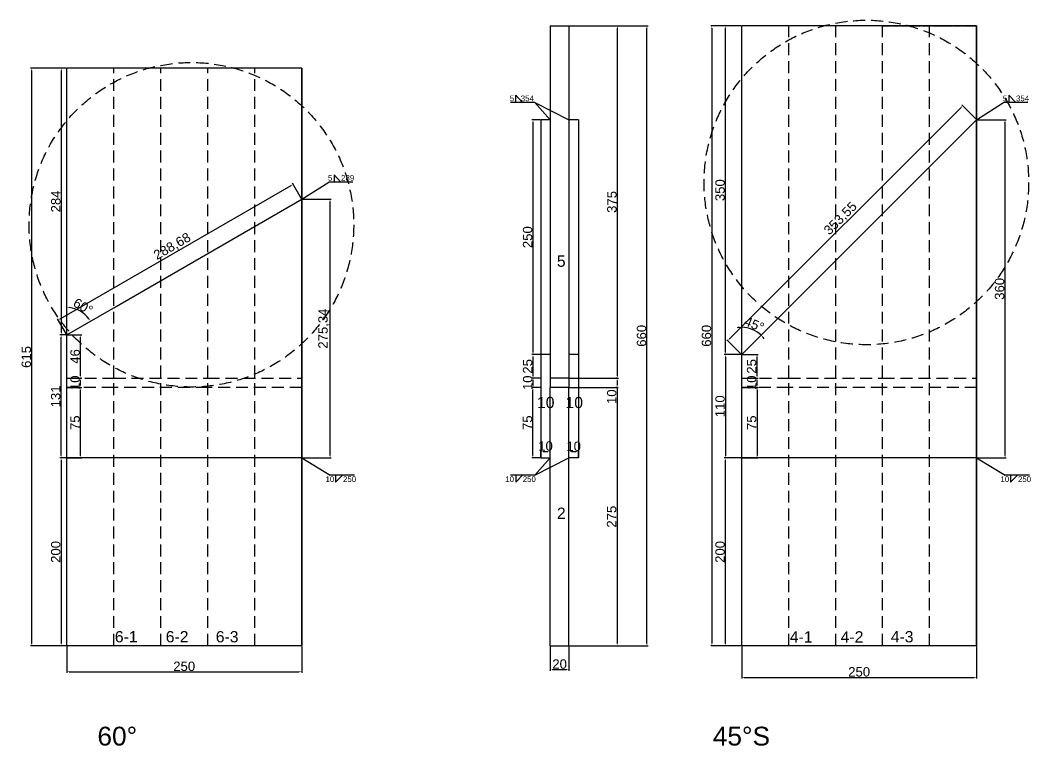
# Model space of a CAD drawing. Header units: millimetres. Extents: x 1455 to 24185, y -7041 to 4772.
# Drawn here: x 16965 to 18041, y 1771 to 2543 of the extents above; entities that cross this region are included whole.
import ezdxf

# ---------------------------------------------------------------- set-up
doc = ezdxf.new("R2010")
doc.units = ezdxf.units.MM
doc.linetypes.add('DASHED', pattern=[19.05, 12.7, -6.35])
doc.linetypes.add('JIS_09_08', pattern=[10.75, 8, -0.55, 0.55, -0.55, 0.55, -0.55])
for name, color, linetype in [('切平处', 3, 'DASHED'), ('尺寸标注', 6, 'Continuous'), ('标号', 4, 'Continuous')]:
    doc.layers.add(name, color=color, linetype=linetype)
doc.styles.get("Standard").update_dxf_attribs({"font": 'arial.ttf'})
doc.dimstyles.new('ISO-25-JHF', dxfattribs={"dimtxt": 10, "dimasz": 2.5, "dimexe": 1.25, "dimexo": 0.625, "dimtad": 1, "dimtxsty": 'Standard', "dimcen": 2.5, "dimadec": 0, "dimazin": 0, "dimtfac": 1, "dimtmove": 0, "dimatfit": 3, "dimfxl": 1, "dimarcsym": 0})

# ---------------------------------------------------------------- blocks, each defined once
blk = doc.blocks.new('*D1979')
at = {"layer": 'Defpoints', "color": 0, "transparency": 16777216}
for p in [(17014.8, 2463.1), (17114.8, 2265.7), (17033.5, 2230.2), (17014.8, 2207.9), (17014.8, 1848.1)]:
    blk.add_point(p, dxfattribs=at)
at = {"layer": '尺寸标注', "color": 0, "lineweight": -2, "transparency": 16777216}
blk.add_arc((17014.8, 2207.9), 29.1, 34.922, 85.078, dxfattribs=at)
at = {"layer": '尺寸标注', "color": 0, "transparency": 16777216}
for points in [[(17017.3, 2236.5), (17017.3, 2237.4), (17014.8, 2237)], [(17039, 2224.8), (17038.3, 2224.4), (17040, 2222.5)]]:
    blk.add_solid(points, dxfattribs=at)
at = {"layer": '尺寸标注', "color": 0, "transparency": 16777216, "insert": (17032.2, 2238.1), "char_height": 10, "attachment_point": 5, "rotation": 330}
blk.add_mtext('60°', dxfattribs=at)
blk = doc.blocks.new('*D1980')
at = {"layer": 'Defpoints', "color": 0, "transparency": 16777216}
for p in [(17014.8, 1876.9), (17264.8, 1876.9), (17264.8, 1849.3)]:
    blk.add_point(p, dxfattribs=at)
at = {"layer": '尺寸标注', "color": 0, "lineweight": -2, "transparency": 16777216}
for p, q in [((17014.8, 1876.3), (17014.8, 1848.1)), ((17264.8, 1876.3), (17264.8, 1848.1)), ((17017.3, 1849.3), (17262.3, 1849.3))]:
    blk.add_line(p, q, dxfattribs=at)
at = {"layer": '尺寸标注', "color": 0, "transparency": 16777216}
for points in [[(17017.3, 1849.8), (17017.3, 1848.9), (17014.8, 1849.3)], [(17262.3, 1849.8), (17262.3, 1848.9), (17264.8, 1849.3)]]:
    blk.add_solid(points, dxfattribs=at)
at = {"layer": '尺寸标注', "color": 0, "transparency": 16777216, "insert": (17139.8, 1855.1), "char_height": 10, "attachment_point": 5}
blk.add_mtext('250', dxfattribs=at)
blk = doc.blocks.new('*D2011')
at = {"layer": 'Defpoints', "color": 0, "transparency": 16777216}
for p in [(17264.8, 2352.3), (17295.1, 2352.3), (17264.8, 2076.9)]:
    blk.add_point(p, dxfattribs=at)
at = {"layer": '尺寸标注', "color": 0, "lineweight": -2, "transparency": 16777216}
for p, q in [((17265.4, 2352.3), (17296.3, 2352.3)), ((17295.1, 2079.4), (17295.1, 2349.8)), ((17265.4, 2076.9), (17296.3, 2076.9))]:
    blk.add_line(p, q, dxfattribs=at)
at = {"layer": '尺寸标注', "color": 0, "transparency": 16777216}
for points in [[(17294.6, 2349.8), (17295.5, 2349.8), (17295.1, 2352.3)], [(17294.6, 2079.4), (17295.5, 2079.4), (17295.1, 2076.9)]]:
    blk.add_solid(points, dxfattribs=at)
at = {"layer": '尺寸标注', "color": 0, "transparency": 16777216, "insert": (17288.4, 2214.6), "char_height": 10, "attachment_point": 5, "rotation": 90}
blk.add_mtext('275,34', dxfattribs=at)
blk = doc.blocks.new('*D2012')
at = {"layer": 'Defpoints', "color": 0, "transparency": 16777216}
for p in [(17014.8, 2151.9), (17029.4, 2151.9), (17014.8, 2076.9)]:
    blk.add_point(p, dxfattribs=at)
at = {"layer": '尺寸标注', "color": 0, "lineweight": -2, "transparency": 16777216}
for p, q in [((17015.4, 2151.9), (17030.7, 2151.9)), ((17029.4, 2079.4), (17029.4, 2149.4)), ((17015.4, 2076.9), (17030.7, 2076.9))]:
    blk.add_line(p, q, dxfattribs=at)
at = {"layer": '尺寸标注', "color": 0, "transparency": 16777216}
for points in [[(17029, 2149.4), (17029.8, 2149.4), (17029.4, 2151.9)], [(17029, 2079.4), (17029.8, 2079.4), (17029.4, 2076.9)]]:
    blk.add_solid(points, dxfattribs=at)
at = {"layer": '尺寸标注', "color": 0, "transparency": 16777216, "insert": (17023.7, 2114.4), "char_height": 10, "attachment_point": 5, "rotation": 90}
blk.add_mtext('75', dxfattribs=at)
blk = doc.blocks.new('*D2013')
at = {"layer": 'Defpoints', "color": 0, "transparency": 16777216}
for p in [(17014.8, 2161.9), (17029.4, 2161.9), (17014.8, 2151.9)]:
    blk.add_point(p, dxfattribs=at)
at = {"layer": '尺寸标注', "color": 0, "lineweight": -2, "transparency": 16777216}
for p, q in [((17015.4, 2161.9), (17030.7, 2161.9)), ((17015.4, 2151.9), (17030.7, 2151.9)), ((17029.4, 2154.4), (17029.4, 2159.4))]:
    blk.add_line(p, q, dxfattribs=at)
at = {"layer": '尺寸标注', "color": 0, "transparency": 16777216}
for points in [[(17029, 2159.4), (17029.8, 2159.4), (17029.4, 2161.9)], [(17029, 2154.4), (17029.8, 2154.4), (17029.4, 2151.9)]]:
    blk.add_solid(points, dxfattribs=at)
at = {"layer": '尺寸标注', "color": 0, "transparency": 16777216, "insert": (17023.7, 2156.9), "char_height": 10, "attachment_point": 5, "rotation": 90}
blk.add_mtext('10', dxfattribs=at)
blk = doc.blocks.new('*D1981')
at = {"layer": 'Defpoints', "color": 0, "transparency": 16777216}
for p in [(17014.8, 2207.9), (17029.4, 2207.9), (17014.8, 2161.9)]:
    blk.add_point(p, dxfattribs=at)
at = {"layer": '尺寸标注', "color": 0, "lineweight": -2, "transparency": 16777216}
for p, q in [((17015.4, 2207.9), (17030.7, 2207.9)), ((17029.4, 2164.4), (17029.4, 2205.4)), ((17015.4, 2161.9), (17030.7, 2161.9))]:
    blk.add_line(p, q, dxfattribs=at)
at = {"layer": '尺寸标注', "color": 0, "transparency": 16777216}
for points in [[(17029, 2205.4), (17029.8, 2205.4), (17029.4, 2207.9)], [(17029, 2164.4), (17029.8, 2164.4), (17029.4, 2161.9)]]:
    blk.add_solid(points, dxfattribs=at)
at = {"layer": '尺寸标注', "color": 0, "transparency": 16777216, "insert": (17023.7, 2184.9), "char_height": 10, "attachment_point": 5, "rotation": 90}
blk.add_mtext('46', dxfattribs=at)
blk = doc.blocks.new('*D1982')
at = {"layer": 'Defpoints', "color": 0, "transparency": 16777216}
for p in [(17008.8, 2207.9), (17014.8, 2207.9), (17014.8, 2076.9)]:
    blk.add_point(p, dxfattribs=at)
at = {"layer": '尺寸标注', "color": 0, "lineweight": -2, "transparency": 16777216}
for p, q in [((17014.2, 2207.9), (17007.5, 2207.9)), ((17008.8, 2079.4), (17008.8, 2205.4)), ((17014.2, 2076.9), (17007.5, 2076.9))]:
    blk.add_line(p, q, dxfattribs=at)
at = {"layer": '尺寸标注', "color": 0, "transparency": 16777216}
for points in [[(17008.4, 2205.4), (17009.2, 2205.4), (17008.8, 2207.9)], [(17008.4, 2079.4), (17009.2, 2079.4), (17008.8, 2076.9)]]:
    blk.add_solid(points, dxfattribs=at)
at = {"layer": '尺寸标注', "color": 0, "transparency": 16777216, "insert": (17003.1, 2142.4), "char_height": 10, "attachment_point": 5, "rotation": 90}
blk.add_mtext('131', dxfattribs=at)
blk = doc.blocks.new('*D1983')
at = {"layer": 'Defpoints', "color": 0, "transparency": 16777216}
for p in [(16977.6, 2491.9), (17014.8, 2491.9), (17014.8, 1876.9)]:
    blk.add_point(p, dxfattribs=at)
at = {"layer": '尺寸标注', "color": 0, "lineweight": -2, "transparency": 16777216}
for p, q in [((17014.2, 2491.9), (16976.3, 2491.9)), ((16977.6, 1879.4), (16977.6, 2489.4)), ((17014.2, 1876.9), (16976.3, 1876.9))]:
    blk.add_line(p, q, dxfattribs=at)
at = {"layer": '尺寸标注', "color": 0, "transparency": 16777216}
for points in [[(16977.1, 2489.4), (16978, 2489.4), (16977.6, 2491.9)], [(16977.1, 1879.4), (16978, 1879.4), (16977.6, 1876.9)]]:
    blk.add_solid(points, dxfattribs=at)
at = {"layer": '尺寸标注', "color": 0, "transparency": 16777216, "insert": (16971.8, 2184.4), "char_height": 10, "attachment_point": 5, "rotation": 90}
blk.add_mtext('615', dxfattribs=at)
blk = doc.blocks.new('*D2023')
at = {"layer": 'Defpoints', "color": 0, "transparency": 16777216}
for p in [(17255.6, 2368.2), (17264.8, 2352.3), (17014.8, 2207.9)]:
    blk.add_point(p, dxfattribs=at)
at = {"layer": '尺寸标注', "color": 0, "lineweight": -2, "transparency": 16777216}
for p, q in [((17007.8, 2225.1), (17253.5, 2366.9)), ((17264.5, 2352.8), (17255, 2369.2)), ((17014.5, 2208.5), (17005, 2224.9))]:
    blk.add_line(p, q, dxfattribs=at)
at = {"layer": '尺寸标注', "color": 0, "transparency": 16777216}
for points in [[(17253.3, 2367.3), (17253.7, 2366.5), (17255.6, 2368.2)], [(17007.6, 2225.4), (17008, 2224.7), (17005.6, 2223.8)]]:
    blk.add_solid(points, dxfattribs=at)
at = {"layer": '尺寸标注', "color": 0, "transparency": 16777216, "insert": (17127.3, 2301.7), "char_height": 10, "attachment_point": 5, "rotation": 30}
blk.add_mtext('288,68', dxfattribs=at)
blk = doc.blocks.new('*D1988')
at = {"layer": 'Defpoints', "color": 0, "transparency": 16777216}
for p in [(17014.8, 2491.9), (17008.9, 2207.9), (17014.8, 2207.9)]:
    blk.add_point(p, dxfattribs=at)
at = {"layer": '尺寸标注', "color": 0, "lineweight": -2, "transparency": 16777216}
for p, q in [((17014.2, 2491.9), (17007.7, 2491.9)), ((17008.9, 2489.4), (17008.9, 2210.4)), ((17014.2, 2207.9), (17007.7, 2207.9))]:
    blk.add_line(p, q, dxfattribs=at)
at = {"layer": '尺寸标注', "color": 0, "transparency": 16777216}
for points in [[(17008.5, 2489.4), (17009.4, 2489.4), (17008.9, 2491.9)], [(17008.5, 2210.4), (17009.4, 2210.4), (17008.9, 2207.9)]]:
    blk.add_solid(points, dxfattribs=at)
at = {"layer": '尺寸标注', "color": 0, "transparency": 16777216, "insert": (17003.2, 2349.9), "char_height": 10, "attachment_point": 5, "rotation": 90}
blk.add_mtext('284', dxfattribs=at)
blk = doc.blocks.new('*D2024')
at = {"layer": 'Defpoints', "color": 0, "transparency": 16777216}
for p in [(17014.8, 2076.9), (17008.8, 1876.9), (17014.8, 1876.9)]:
    blk.add_point(p, dxfattribs=at)
at = {"layer": '尺寸标注', "color": 0, "lineweight": -2, "transparency": 16777216}
for p, q in [((17014.2, 2076.9), (17007.5, 2076.9)), ((17008.8, 2074.4), (17008.8, 1879.4)), ((17014.2, 1876.9), (17007.5, 1876.9))]:
    blk.add_line(p, q, dxfattribs=at)
at = {"layer": '尺寸标注', "color": 0, "transparency": 16777216}
for points in [[(17008.4, 2074.4), (17009.2, 2074.4), (17008.8, 2076.9)], [(17008.4, 1879.4), (17009.2, 1879.4), (17008.8, 1876.9)]]:
    blk.add_solid(points, dxfattribs=at)
at = {"layer": '尺寸标注', "color": 0, "transparency": 16777216, "insert": (17003.1, 1976.9), "char_height": 10, "attachment_point": 5, "rotation": 90}
blk.add_mtext('200', dxfattribs=at)
blk = doc.blocks.new('*D2025')
at = {"layer": 'Defpoints', "color": 0, "transparency": 16777216}
for p in [(17529.3, 1876.9), (17549.3, 1876.9), (17549.3, 1851.7)]:
    blk.add_point(p, dxfattribs=at)
at = {"layer": '尺寸标注', "color": 0, "lineweight": -2, "transparency": 16777216}
for p, q in [((17529.3, 1876.3), (17529.3, 1850.5)), ((17549.3, 1876.3), (17549.3, 1850.5)), ((17531.8, 1851.7), (17546.8, 1851.7))]:
    blk.add_line(p, q, dxfattribs=at)
at = {"layer": '尺寸标注', "color": 0, "transparency": 16777216}
for points in [[(17531.8, 1852.2), (17531.8, 1851.3), (17529.3, 1851.7)], [(17546.8, 1852.2), (17546.8, 1851.3), (17549.3, 1851.7)]]:
    blk.add_solid(points, dxfattribs=at)
at = {"layer": '尺寸标注', "color": 0, "transparency": 16777216, "insert": (17539.3, 1857.5), "char_height": 10, "attachment_point": 5}
blk.add_mtext('20', dxfattribs=at)
blk = doc.blocks.new('*D2026')
at = {"layer": 'Defpoints', "color": 0, "transparency": 16777216}
for p in [(17519.3, 2076.9), (17529.3, 2083.8), (17529.3, 2076.9)]:
    blk.add_point(p, dxfattribs=at)
at = {"layer": '尺寸标注', "color": 0, "lineweight": -2, "transparency": 16777216}
for p, q in [((17519.3, 2077.6), (17519.3, 2085.1)), ((17521.8, 2083.8), (17526.8, 2083.8)), ((17529.3, 2077.6), (17529.3, 2085.1))]:
    blk.add_line(p, q, dxfattribs=at)
at = {"layer": '尺寸标注', "color": 0, "transparency": 16777216}
for points in [[(17521.8, 2084.2), (17521.8, 2083.4), (17519.3, 2083.8)], [(17526.8, 2084.2), (17526.8, 2083.4), (17529.3, 2083.8)]]:
    blk.add_solid(points, dxfattribs=at)
at = {"layer": '尺寸标注', "color": 0, "transparency": 16777216, "insert": (17524.3, 2089.6), "char_height": 10, "attachment_point": 5}
blk.add_mtext('10', dxfattribs=at)
blk = doc.blocks.new('*D2027')
at = {"layer": 'Defpoints', "color": 0, "transparency": 16777216}
for p in [(17549.3, 2076.9), (17559.3, 2083.6), (17559.3, 2076.9)]:
    blk.add_point(p, dxfattribs=at)
at = {"layer": '尺寸标注', "color": 0, "lineweight": -2, "transparency": 16777216}
for p, q in [((17549.3, 2077.6), (17549.3, 2084.9)), ((17551.8, 2083.6), (17556.8, 2083.6)), ((17559.3, 2077.6), (17559.3, 2084.9))]:
    blk.add_line(p, q, dxfattribs=at)
at = {"layer": '尺寸标注', "color": 0, "transparency": 16777216}
for points in [[(17551.8, 2084), (17551.8, 2083.2), (17549.3, 2083.6)], [(17556.8, 2084), (17556.8, 2083.2), (17559.3, 2083.6)]]:
    blk.add_solid(points, dxfattribs=at)
at = {"layer": '尺寸标注', "color": 0, "transparency": 16777216, "insert": (17554.3, 2089.3), "char_height": 10, "attachment_point": 5}
blk.add_mtext('10', dxfattribs=at)
blk = doc.blocks.new('*D1989')
at = {"layer": 'Defpoints', "color": 0, "transparency": 16777216}
for p in [(17549.3, 2536.9), (17549.3, 2161.9), (17600.7, 2161.9)]:
    blk.add_point(p, dxfattribs=at)
at = {"layer": '尺寸标注', "color": 0, "lineweight": -2, "transparency": 16777216}
for p, q in [((17549.9, 2536.9), (17602, 2536.9)), ((17600.7, 2534.4), (17600.7, 2164.4)), ((17549.9, 2161.9), (17602, 2161.9))]:
    blk.add_line(p, q, dxfattribs=at)
at = {"layer": '尺寸标注', "color": 0, "transparency": 16777216}
for points in [[(17600.3, 2534.4), (17601.1, 2534.4), (17600.7, 2536.9)], [(17600.3, 2164.4), (17601.1, 2164.4), (17600.7, 2161.9)]]:
    blk.add_solid(points, dxfattribs=at)
at = {"layer": '尺寸标注', "color": 0, "transparency": 16777216, "insert": (17595, 2349.4), "char_height": 10, "attachment_point": 5, "rotation": 90}
blk.add_mtext('375', dxfattribs=at)
blk = doc.blocks.new('*D1990')
at = {"layer": 'Defpoints', "color": 0, "transparency": 16777216}
for p in [(17600.7, 2161.9), (17600.5, 2151.9), (17600.7, 2151.9)]:
    blk.add_point(p, dxfattribs=at)
at = {"layer": '尺寸标注', "color": 0, "lineweight": -2, "transparency": 16777216}
for p, q in [((17600.1, 2161.9), (17599.3, 2161.9)), ((17600.1, 2151.9), (17599.3, 2151.9)), ((17600.5, 2159.4), (17600.5, 2154.4)), ((17600.5, 2151.9), (17600.5, 2134.8))]:
    blk.add_line(p, q, dxfattribs=at)
at = {"layer": '尺寸标注', "color": 0, "transparency": 16777216}
for points in [[(17600.1, 2159.4), (17600.9, 2159.4), (17600.5, 2161.9)], [(17600.1, 2154.4), (17600.9, 2154.4), (17600.5, 2151.9)]]:
    blk.add_solid(points, dxfattribs=at)
at = {"layer": '尺寸标注', "color": 0, "transparency": 16777216, "insert": (17594.8, 2142.1), "char_height": 10, "attachment_point": 5, "rotation": 90}
blk.add_mtext('10', dxfattribs=at)
blk = doc.blocks.new('*D2028')
at = {"layer": 'Defpoints', "color": 0, "transparency": 16777216}
for p in [(17549.3, 2536.9), (17632.2, 2536.9), (17549.3, 1876.9)]:
    blk.add_point(p, dxfattribs=at)
at = {"layer": '尺寸标注', "color": 0, "lineweight": -2, "transparency": 16777216}
for p, q in [((17549.9, 2536.9), (17633.5, 2536.9)), ((17632.2, 1879.4), (17632.2, 2534.4)), ((17549.9, 1876.9), (17633.5, 1876.9))]:
    blk.add_line(p, q, dxfattribs=at)
at = {"layer": '尺寸标注', "color": 0, "transparency": 16777216}
for points in [[(17631.8, 2534.4), (17632.7, 2534.4), (17632.2, 2536.9)], [(17631.8, 1879.4), (17632.7, 1879.4), (17632.2, 1876.9)]]:
    blk.add_solid(points, dxfattribs=at)
at = {"layer": '尺寸标注', "color": 0, "transparency": 16777216, "insert": (17626.5, 2206.9), "char_height": 10, "attachment_point": 5, "rotation": 90}
blk.add_mtext('660', dxfattribs=at)
blk = doc.blocks.new('*D2029')
at = {"layer": 'Defpoints', "color": 0, "transparency": 16777216}
for p in [(17549.3, 2151.9), (17549.3, 1876.9), (17600.5, 1876.9)]:
    blk.add_point(p, dxfattribs=at)
at = {"layer": '尺寸标注', "color": 0, "lineweight": -2, "transparency": 16777216}
for p, q in [((17549.9, 2151.9), (17601.7, 2151.9)), ((17600.5, 2149.4), (17600.5, 1879.4)), ((17549.9, 1876.9), (17601.7, 1876.9))]:
    blk.add_line(p, q, dxfattribs=at)
at = {"layer": '尺寸标注', "color": 0, "transparency": 16777216}
for points in [[(17600.1, 2149.4), (17600.9, 2149.4), (17600.5, 2151.9)], [(17600.1, 1879.4), (17600.9, 1879.4), (17600.5, 1876.9)]]:
    blk.add_solid(points, dxfattribs=at)
at = {"layer": '尺寸标注', "color": 0, "transparency": 16777216, "insert": (17594.7, 2014.4), "char_height": 10, "attachment_point": 5, "rotation": 90}
blk.add_mtext('275', dxfattribs=at)
blk = doc.blocks.new('*D2030')
at = {"layer": 'Defpoints', "color": 0, "transparency": 16777216}
for p in [(17510.9, 2151.9), (17519.3, 2151.9), (17519.3, 2076.9)]:
    blk.add_point(p, dxfattribs=at)
at = {"layer": '尺寸标注', "color": 0, "lineweight": -2, "transparency": 16777216}
for p, q in [((17518.6, 2151.9), (17509.7, 2151.9)), ((17510.9, 2079.4), (17510.9, 2149.4)), ((17518.6, 2076.9), (17509.7, 2076.9))]:
    blk.add_line(p, q, dxfattribs=at)
at = {"layer": '尺寸标注', "color": 0, "transparency": 16777216}
for points in [[(17510.5, 2149.4), (17511.3, 2149.4), (17510.9, 2151.9)], [(17510.5, 2079.4), (17511.3, 2079.4), (17510.9, 2076.9)]]:
    blk.add_solid(points, dxfattribs=at)
at = {"layer": '尺寸标注', "color": 0, "transparency": 16777216, "insert": (17505.2, 2114.4), "char_height": 10, "attachment_point": 5, "rotation": 90}
blk.add_mtext('75', dxfattribs=at)
blk = doc.blocks.new('*D2031')
at = {"layer": 'Defpoints', "color": 0, "transparency": 16777216}
for p in [(17511, 2186.9), (17519.3, 2186.9), (17519.3, 2161.9)]:
    blk.add_point(p, dxfattribs=at)
at = {"layer": '尺寸标注', "color": 0, "lineweight": -2, "transparency": 16777216}
for p, q in [((17518.6, 2186.9), (17509.7, 2186.9)), ((17511, 2164.4), (17511, 2184.4)), ((17518.6, 2161.9), (17509.7, 2161.9))]:
    blk.add_line(p, q, dxfattribs=at)
at = {"layer": '尺寸标注', "color": 0, "transparency": 16777216}
for points in [[(17510.6, 2184.4), (17511.4, 2184.4), (17511, 2186.9)], [(17510.6, 2164.4), (17511.4, 2164.4), (17511, 2161.9)]]:
    blk.add_solid(points, dxfattribs=at)
at = {"layer": '尺寸标注', "color": 0, "transparency": 16777216, "insert": (17505.3, 2174.4), "char_height": 10, "attachment_point": 5, "rotation": 90}
blk.add_mtext('25', dxfattribs=at)
blk = doc.blocks.new('*D1991')
at = {"layer": 'Defpoints', "color": 0, "transparency": 16777216}
for p in [(17511.1, 2161.9), (17519.3, 2161.9), (17519.3, 2151.9)]:
    blk.add_point(p, dxfattribs=at)
at = {"layer": '尺寸标注', "color": 0, "lineweight": -2, "transparency": 16777216}
for p, q in [((17518.6, 2161.9), (17509.9, 2161.9)), ((17518.6, 2151.9), (17509.9, 2151.9)), ((17511.1, 2154.4), (17511.1, 2159.4))]:
    blk.add_line(p, q, dxfattribs=at)
at = {"layer": '尺寸标注', "color": 0, "transparency": 16777216}
for points in [[(17510.7, 2159.4), (17511.6, 2159.4), (17511.1, 2161.9)], [(17510.7, 2154.4), (17511.6, 2154.4), (17511.1, 2151.9)]]:
    blk.add_solid(points, dxfattribs=at)
at = {"layer": '尺寸标注', "color": 0, "transparency": 16777216, "insert": (17505.4, 2156.9), "char_height": 10, "attachment_point": 5, "rotation": 90}
blk.add_mtext('10', dxfattribs=at)
blk = doc.blocks.new('*D1992')
at = {"layer": 'Defpoints', "color": 0, "transparency": 16777216}
for p in [(17733.1, 2486.9), (17833.1, 2286.9), (17747.7, 2212.1), (17733.1, 2186.9), (17733.1, 1826.9)]:
    blk.add_point(p, dxfattribs=at)
at = {"layer": '尺寸标注', "color": 0, "lineweight": -2, "transparency": 16777216}
for start, end in [(94.922, 99.8439), (45, 90), (35.1561, 40.078)]:
    blk.add_arc((17733.1, 2186.9), 29.1, start, end, dxfattribs=at)
at = {"layer": '尺寸标注', "color": 0, "transparency": 16777216}
for points in [[(17730.6, 2216.4), (17730.6, 2215.5), (17733.1, 2216)], [(17755.1, 2205.4), (17755.7, 2206), (17753.7, 2207.5)]]:
    blk.add_solid(points, dxfattribs=at)
at = {"layer": '尺寸标注', "color": 0, "transparency": 16777216, "insert": (17746.4, 2219.1), "char_height": 10, "attachment_point": 5, "rotation": 337.5}
blk.add_mtext('45°', dxfattribs=at)
blk = doc.blocks.new('*D1993')
at = {"layer": 'Defpoints', "color": 0, "transparency": 16777216}
for p in [(17733.1, 1876.9), (17983.1, 1876.9), (17983.1, 1843.4)]:
    blk.add_point(p, dxfattribs=at)
at = {"layer": '尺寸标注', "color": 0, "lineweight": -2, "transparency": 16777216}
for p, q in [((17733.1, 1876.3), (17733.1, 1842.2)), ((17983.1, 1876.3), (17983.1, 1842.2)), ((17735.6, 1843.4), (17980.6, 1843.4))]:
    blk.add_line(p, q, dxfattribs=at)
at = {"layer": '尺寸标注', "color": 0, "transparency": 16777216}
for points in [[(17735.6, 1843.9), (17735.6, 1843), (17733.1, 1843.4)], [(17980.6, 1843.9), (17980.6, 1843), (17983.1, 1843.4)]]:
    blk.add_solid(points, dxfattribs=at)
at = {"layer": '尺寸标注', "color": 0, "transparency": 16777216, "insert": (17858.1, 1849.2), "char_height": 10, "attachment_point": 5}
blk.add_mtext('250', dxfattribs=at)
blk = doc.blocks.new('*D2032')
at = {"layer": 'Defpoints', "color": 0, "transparency": 16777216}
for p in [(17733.1, 2536.9), (17701.3, 1876.9), (17733.1, 1876.9)]:
    blk.add_point(p, dxfattribs=at)
at = {"layer": '尺寸标注', "color": 0, "lineweight": -2, "transparency": 16777216}
for p, q in [((17732.5, 2536.9), (17700.1, 2536.9)), ((17701.3, 2534.4), (17701.3, 1879.4)), ((17732.5, 1876.9), (17700.1, 1876.9))]:
    blk.add_line(p, q, dxfattribs=at)
at = {"layer": '尺寸标注', "color": 0, "transparency": 16777216}
for points in [[(17700.9, 2534.4), (17701.7, 2534.4), (17701.3, 2536.9)], [(17700.9, 1879.4), (17701.7, 1879.4), (17701.3, 1876.9)]]:
    blk.add_solid(points, dxfattribs=at)
at = {"layer": '尺寸标注', "color": 0, "transparency": 16777216, "insert": (17695.6, 2206.9), "char_height": 10, "attachment_point": 5, "rotation": 90}
blk.add_mtext('660', dxfattribs=at)
blk = doc.blocks.new('*D2033')
at = {"layer": 'Defpoints', "color": 0, "transparency": 16777216}
for p in [(17983.1, 2436.9), (18013.4, 2436.9), (17983.1, 2076.9)]:
    blk.add_point(p, dxfattribs=at)
at = {"layer": '尺寸标注', "color": 0, "lineweight": -2, "transparency": 16777216}
for p, q in [((17983.7, 2436.9), (18014.6, 2436.9)), ((18013.4, 2079.4), (18013.4, 2434.4)), ((17983.7, 2076.9), (18014.6, 2076.9))]:
    blk.add_line(p, q, dxfattribs=at)
at = {"layer": '尺寸标注', "color": 0, "transparency": 16777216}
for points in [[(18012.9, 2434.4), (18013.8, 2434.4), (18013.4, 2436.9)], [(18012.9, 2079.4), (18013.8, 2079.4), (18013.4, 2076.9)]]:
    blk.add_solid(points, dxfattribs=at)
at = {"layer": '尺寸标注', "color": 0, "transparency": 16777216, "insert": (18007.6, 2256.9), "char_height": 10, "attachment_point": 5, "rotation": 90}
blk.add_mtext('360', dxfattribs=at)
blk = doc.blocks.new('*D2034')
at = {"layer": 'Defpoints', "color": 0, "transparency": 16777216}
for p in [(17733.1, 2186.9), (17715.8, 2076.9), (17733.1, 2076.9)]:
    blk.add_point(p, dxfattribs=at)
at = {"layer": '尺寸标注', "color": 0, "lineweight": -2, "transparency": 16777216}
for p, q in [((17732.5, 2186.9), (17714.6, 2186.9)), ((17715.8, 2184.4), (17715.8, 2079.4)), ((17732.5, 2076.9), (17714.6, 2076.9))]:
    blk.add_line(p, q, dxfattribs=at)
at = {"layer": '尺寸标注', "color": 0, "transparency": 16777216}
for points in [[(17715.4, 2184.4), (17716.3, 2184.4), (17715.8, 2186.9)], [(17715.4, 2079.4), (17716.3, 2079.4), (17715.8, 2076.9)]]:
    blk.add_solid(points, dxfattribs=at)
at = {"layer": '尺寸标注', "color": 0, "transparency": 16777216, "insert": (17710.1, 2131.9), "char_height": 10, "attachment_point": 5, "rotation": 90}
blk.add_mtext('110', dxfattribs=at)
blk = doc.blocks.new('*D2035')
at = {"layer": 'Defpoints', "color": 0, "transparency": 16777216}
for p in [(17733.1, 2151.9), (17733.1, 2076.9), (17749.4, 2076.9)]:
    blk.add_point(p, dxfattribs=at)
at = {"layer": '尺寸标注', "color": 0, "lineweight": -2, "transparency": 16777216}
for p, q in [((17733.7, 2151.9), (17750.7, 2151.9)), ((17749.4, 2149.4), (17749.4, 2079.4)), ((17733.7, 2076.9), (17750.7, 2076.9))]:
    blk.add_line(p, q, dxfattribs=at)
at = {"layer": '尺寸标注', "color": 0, "transparency": 16777216}
for points in [[(17749, 2149.4), (17749.9, 2149.4), (17749.4, 2151.9)], [(17749, 2079.4), (17749.9, 2079.4), (17749.4, 2076.9)]]:
    blk.add_solid(points, dxfattribs=at)
at = {"layer": '尺寸标注', "color": 0, "transparency": 16777216, "insert": (17743.7, 2114.4), "char_height": 10, "attachment_point": 5, "rotation": 90}
blk.add_mtext('75', dxfattribs=at)
blk = doc.blocks.new('*D2036')
at = {"layer": 'Defpoints', "color": 0, "transparency": 16777216}
for p in [(17733.1, 2161.9), (17749.4, 2161.9), (17733.1, 2151.9)]:
    blk.add_point(p, dxfattribs=at)
at = {"layer": '尺寸标注', "color": 0, "lineweight": -2, "transparency": 16777216}
for p, q in [((17733.7, 2161.9), (17750.7, 2161.9)), ((17733.7, 2151.9), (17750.7, 2151.9)), ((17749.4, 2154.4), (17749.4, 2159.4))]:
    blk.add_line(p, q, dxfattribs=at)
at = {"layer": '尺寸标注', "color": 0, "transparency": 16777216}
for points in [[(17749, 2159.4), (17749.9, 2159.4), (17749.4, 2161.9)], [(17749, 2154.4), (17749.9, 2154.4), (17749.4, 2151.9)]]:
    blk.add_solid(points, dxfattribs=at)
at = {"layer": '尺寸标注', "color": 0, "transparency": 16777216, "insert": (17743.7, 2156.9), "char_height": 10, "attachment_point": 5, "rotation": 90}
blk.add_mtext('10', dxfattribs=at)
blk = doc.blocks.new('*D1994')
at = {"layer": 'Defpoints', "color": 0, "transparency": 16777216}
for p in [(17733.1, 2186.9), (17749.4, 2186.9), (17733.1, 2161.9)]:
    blk.add_point(p, dxfattribs=at)
at = {"layer": '尺寸标注', "color": 0, "lineweight": -2, "transparency": 16777216}
for p, q in [((17733.7, 2186.9), (17750.7, 2186.9)), ((17749.4, 2164.4), (17749.4, 2184.4)), ((17733.7, 2161.9), (17750.7, 2161.9))]:
    blk.add_line(p, q, dxfattribs=at)
at = {"layer": '尺寸标注', "color": 0, "transparency": 16777216}
for points in [[(17749, 2184.4), (17749.9, 2184.4), (17749.4, 2186.9)], [(17749, 2164.4), (17749.9, 2164.4), (17749.4, 2161.9)]]:
    blk.add_solid(points, dxfattribs=at)
at = {"layer": '尺寸标注', "color": 0, "transparency": 16777216, "insert": (17743.7, 2174.4), "char_height": 10, "attachment_point": 5, "rotation": 90}
blk.add_mtext('25', dxfattribs=at)
blk = doc.blocks.new('*D2037')
at = {"layer": 'Defpoints', "color": 0, "transparency": 16777216}
for p in [(17715.8, 2076.9), (17733.1, 2076.9), (17733.1, 1876.9)]:
    blk.add_point(p, dxfattribs=at)
at = {"layer": '尺寸标注', "color": 0, "lineweight": -2, "transparency": 16777216}
for p, q in [((17732.5, 2076.9), (17714.6, 2076.9)), ((17715.8, 1879.4), (17715.8, 2074.4)), ((17732.5, 1876.9), (17714.6, 1876.9))]:
    blk.add_line(p, q, dxfattribs=at)
at = {"layer": '尺寸标注', "color": 0, "transparency": 16777216}
for points in [[(17715.4, 2074.4), (17716.3, 2074.4), (17715.8, 2076.9)], [(17715.4, 1879.4), (17716.3, 1879.4), (17715.8, 1876.9)]]:
    blk.add_solid(points, dxfattribs=at)
at = {"layer": '尺寸标注', "color": 0, "transparency": 16777216, "insert": (17710.1, 1976.9), "char_height": 10, "attachment_point": 5, "rotation": 90}
blk.add_mtext('200', dxfattribs=at)
blk = doc.blocks.new('*D1995')
at = {"layer": 'Defpoints', "color": 0, "transparency": 16777216}
for p in [(17715.8, 2536.9), (17733.1, 2536.9), (17733.1, 2186.9)]:
    blk.add_point(p, dxfattribs=at)
at = {"layer": '尺寸标注', "color": 0, "lineweight": -2, "transparency": 16777216}
for p, q in [((17732.5, 2536.9), (17714.6, 2536.9)), ((17715.8, 2189.4), (17715.8, 2534.4)), ((17732.5, 2186.9), (17714.6, 2186.9))]:
    blk.add_line(p, q, dxfattribs=at)
at = {"layer": '尺寸标注', "color": 0, "transparency": 16777216}
for points in [[(17715.4, 2534.4), (17716.3, 2534.4), (17715.8, 2536.9)], [(17715.4, 2189.4), (17716.3, 2189.4), (17715.8, 2186.9)]]:
    blk.add_solid(points, dxfattribs=at)
at = {"layer": '尺寸标注', "color": 0, "transparency": 16777216, "insert": (17710.1, 2361.9), "char_height": 10, "attachment_point": 5, "rotation": 90}
blk.add_mtext('350', dxfattribs=at)
blk = doc.blocks.new('*D2038')
at = {"layer": 'Defpoints', "color": 0, "transparency": 16777216}
for p in [(17968.2, 2451.8), (17983.1, 2436.9), (17733.1, 2186.9)]:
    blk.add_point(p, dxfattribs=at)
at = {"layer": '尺寸标注', "color": 0, "lineweight": -2, "transparency": 16777216}
for p, q in [((17982.7, 2437.4), (17967.4, 2452.7)), ((17720, 2203.6), (17966.5, 2450)), ((17732.7, 2187.4), (17717.4, 2202.7))]:
    blk.add_line(p, q, dxfattribs=at)
at = {"layer": '尺寸标注', "color": 0, "transparency": 16777216}
for points in [[(17966.2, 2450.3), (17966.8, 2449.7), (17968.2, 2451.8)], [(17719.7, 2203.9), (17720.3, 2203.3), (17718.2, 2201.8)]]:
    blk.add_solid(points, dxfattribs=at)
at = {"layer": '尺寸标注', "color": 0, "transparency": 16777216, "insert": (17838.6, 2331.5), "char_height": 10, "attachment_point": 5, "rotation": 45}
blk.add_mtext('353,55', dxfattribs=at)
blk = doc.blocks.new('*D2039')
at = {"layer": 'Defpoints', "color": 0, "transparency": 16777216}
for p in [(17511, 2436.9), (17519.3, 2436.9), (17519.3, 2186.9)]:
    blk.add_point(p, dxfattribs=at)
at = {"layer": '尺寸标注', "color": 0, "lineweight": -2, "transparency": 16777216}
for p, q in [((17518.6, 2436.9), (17509.7, 2436.9)), ((17511, 2189.4), (17511, 2434.4)), ((17518.6, 2186.9), (17509.7, 2186.9))]:
    blk.add_line(p, q, dxfattribs=at)
at = {"layer": '尺寸标注', "color": 0, "transparency": 16777216}
for points in [[(17510.6, 2434.4), (17511.4, 2434.4), (17511, 2436.9)], [(17510.6, 2189.4), (17511.4, 2189.4), (17511, 2186.9)]]:
    blk.add_solid(points, dxfattribs=at)
at = {"layer": '尺寸标注', "color": 0, "transparency": 16777216, "insert": (17505.3, 2311.9), "char_height": 10, "attachment_point": 5, "rotation": 90}
blk.add_mtext('250', dxfattribs=at)

msp = doc.modelspace()

# ---------------------------------------------------------------- linework, layer by layer
for p, q in [((17529.253, 2536.937), (17549.253, 2536.937)), ((17529.253, 2536.937), (17529.253, 2161.937)), ((17549.253, 2536.937), (17549.253, 2161.937)), ((17733.111, 1876.937), (17733.111, 2536.937)), ((17983.111, 2536.937), (17733.111, 2536.937)), ((17983.111, 2536.937), (17983.111, 1876.937)), ((17983.111, 1876.937), (17983.111, 2536.937)), ((17014.819, 1876.937), (17014.819, 2491.937)), ((17264.819, 2491.937), (17014.819, 2491.937)), ((17264.819, 2491.937), (17264.819, 1876.937)), ((17264.819, 1876.937), (17264.819, 2491.937)), ((17519.253, 2436.937), (17519.253, 2076.937)), ((17529.253, 2436.937), (17519.253, 2436.937)), ((17559.253, 2436.937), (17549.253, 2436.937)), ((17559.253, 2436.937), (17559.253, 2076.937)), ((17733.111, 2186.937), (17983.111, 2436.937)), ((17164.819, 2294.54), (17264.819, 2352.275)), ((17064.819, 2236.805), (17164.819, 2294.54)), ((17014.819, 2207.937), (17064.819, 2236.805)), ((17529.253, 2186.937), (17519.253, 2186.937)), ((17559.253, 2186.937), (17549.253, 2186.937)), ((17549.253, 2161.937), (17529.253, 2161.937)), ((17529.253, 2161.937), (17529.253, 2151.937)), ((17549.253, 2161.937), (17549.253, 2151.937)), ((17549.253, 2151.937), (17529.253, 2151.937)), ((17529.253, 1876.937), (17529.253, 2151.937)), ((17549.253, 1876.937), (17549.253, 2151.937)), ((17064.819, 2076.937), (17014.819, 2076.937)), ((17164.819, 2076.937), (17064.819, 2076.937)), ((17264.819, 2076.937), (17164.819, 2076.937)), ((17519.253, 2076.937), (17529.253, 2076.937)), ((17559.253, 2076.937), (17549.253, 2076.937)), ((17783.111, 2076.937), (17733.111, 2076.937)), ((17883.111, 2076.937), (17783.111, 2076.937)), ((17983.111, 2076.937), (17883.111, 2076.937)), ((17064.819, 1876.937), (17014.819, 1876.937)), ((17164.819, 1876.937), (17064.819, 1876.937)), ((17264.819, 1876.937), (17164.819, 1876.937)), ((17529.253, 1876.937), (17549.253, 1876.937)), ((17783.111, 1876.937), (17733.111, 1876.937)), ((17883.111, 1876.937), (17783.111, 1876.937)), ((17983.111, 1876.937), (17883.111, 1876.937))]:
    msp.add_line(p, q)
at = {"linetype": 'DASHED'}
for p, q in [((17783.111, 1876.937), (17783.111, 2536.937)), ((17833.111, 1876.937), (17833.111, 2536.937)), ((17883.111, 1876.937), (17883.111, 2536.937)), ((17933.111, 1876.937), (17933.111, 2536.937)), ((17064.819, 1876.937), (17064.819, 2491.937)), ((17114.819, 1876.937), (17114.819, 2491.937)), ((17164.819, 1876.937), (17164.819, 2491.937)), ((17214.819, 1876.937), (17214.819, 2491.937)), ((17014.819, 2161.937), (17064.819, 2161.937)), ((17064.819, 2161.937), (17164.819, 2161.937)), ((17164.819, 2161.937), (17264.819, 2161.937)), ((17733.111, 2161.937), (17783.111, 2161.937)), ((17783.111, 2161.937), (17883.111, 2161.937)), ((17883.111, 2161.937), (17983.111, 2161.937)), ((17064.819, 2151.937), (17014.819, 2151.937)), ((17164.819, 2151.937), (17064.819, 2151.937)), ((17264.819, 2151.937), (17164.819, 2151.937)), ((17783.111, 2151.937), (17733.111, 2151.937)), ((17883.111, 2151.937), (17783.111, 2151.937)), ((17983.111, 2151.937), (17883.111, 2151.937))]:
    msp.add_line(p, q, dxfattribs=at)
at = {"linetype": 'JIS_09_08'}
msp.add_line((17883.111, 2536.937), (17983.111, 2536.937), dxfattribs=at)
at = {"layer": '切平处'}
for centre in [(17865.756, 2370.099), (17147.464, 2325.099)]:
    msp.add_circle(centre, 172.72, dxfattribs=at)
at = {"layer": '尺寸标注'}
for p, q in [((17492.748, 2455.127), (17492.748, 2462.891)), ((17492.748, 2462.891), (17499.98, 2455.127)), ((18017.518, 2462.891), (18024.75, 2455.127)), ((18017.518, 2462.891), (18017.518, 2455.127)), ((17512.861, 2455.127), (17487.098, 2455.127)), ((17529.253, 2436.937), (17512.861, 2455.127)), ((17512.861, 2455.127), (17549.253, 2436.937)), ((17983.111, 2436.937), (18011.869, 2455.127)), ((18037.632, 2455.127), (18011.869, 2455.127)), ((17299.226, 2378.229), (17306.458, 2370.464)), ((17299.226, 2378.229), (17299.226, 2370.464)), ((17264.819, 2352.275), (17293.576, 2370.464)), ((17319.339, 2370.464), (17293.576, 2370.464)), ((17014.819, 2207.937), (17013.947, 2207.937)), ((17264.819, 2076.937), (17295.269, 2058.747)), ((17529.253, 2076.937), (17512.861, 2058.747)), ((17512.861, 2058.747), (17549.253, 2076.937)), ((17983.111, 2076.937), (18013.561, 2058.747)), ((17321.032, 2058.747), (17295.269, 2058.747)), ((17300.919, 2058.747), (17300.919, 2050.983)), ((17300.919, 2050.983), (17308.15, 2058.747)), ((17512.861, 2058.747), (17487.098, 2058.747)), ((17492.748, 2058.747), (17492.748, 2050.983)), ((17492.748, 2050.983), (17499.98, 2058.747)), ((18039.324, 2058.747), (18013.561, 2058.747)), ((18019.211, 2058.747), (18019.211, 2050.983)), ((18019.211, 2050.983), (18026.443, 2058.747))]:
    msp.add_line(p, q, dxfattribs=at)

# ---------------------------------------------------------------- texts
at = {"char_height": 20, "attachment_point": 1}
for s, insert in [('60° ', (17047.442, 1790.831)), ('45°S ', (17702.346, 1790.831))]:
    msp.add_mtext_dynamic_manual_height_columns(s, width=70.10425, gutter_width=12.5, heights=[0], dxfattribs=dict(at, insert=insert))
at = {"layer": '尺寸标注', "char_height": 6}
for s, insert, attachment_point in [('5   354', (17486.278, 2462.644), 1), ('5    354', (18011.049, 2462.644), 1), ('5    289', (17292.756, 2377.982), 1), ('10    250', (17290.162, 2051.23), 7), ('\\pt0;10    250', (17481.407, 2051.23), 7), ('10    250', (18008.454, 2051.23), 7)]:
    msp.add_mtext_dynamic_manual_height_columns(s, width=68.30832, gutter_width=12.5, heights=[0], dxfattribs=dict(at, insert=insert, attachment_point=attachment_point))
at = {"layer": '标号', "char_height": 12, "attachment_point": 7}
for s, insert in [('5', (17536.389, 2280.226)), ('10 ', (17515.225, 2129.77)), ('10 ', (17545.54, 2129.77)), ('2 ', (17536.389, 2012.053)), ('6-1 ', (17065.999, 1880.474)), ('6-2 ', (17120.143, 1880.474)), ('6-3 ', (17173.408, 1880.474)), ('4-1 ', (17784.292, 1880.474)), ('4-2 ', (17838.435, 1880.474)), ('4-3 ', (17891.701, 1880.474))]:
    msp.add_mtext_dynamic_manual_height_columns(s, width=70.10425, gutter_width=12.5, heights=[0], dxfattribs=dict(at, insert=insert))

# ---------------------------------------------------------------- dimensions: what is measured, and where the dimension line sits
at = {"layer": '尺寸标注'}
for p1, p2, distance, picture, middle in [((17549.253, 2536.937), (17549.253, 2161.937), 51.469, '*D1989', (17594.987, 2349.437)), ((17549.253, 1876.937), (17549.253, 2536.937), -82.995, '*D2028', (17626.517, 2206.937)), ((17733.111, 2536.937), (17733.111, 1876.937), -31.786, '*D2032', (17695.594, 2206.937)), ((17733.111, 2186.937), (17733.111, 2536.937), 17.275, '*D1995', (17710.102, 2361.937)), ((17014.819, 1876.937), (17014.819, 2491.937), 37.259, '*D1983', (16971.829, 2184.437)), ((17014.819, 2491.937), (17014.819, 2207.937), -5.871, '*D1988', (17003.217, 2349.937)), ((17733.111, 2186.937), (17983.111, 2436.937), 21.02, '*D2038', (17838.557, 2331.492)), ((17519.253, 2186.937), (17519.253, 2436.937), 8.269, '*D2039', (17505.253, 2311.937)), ((17983.111, 2076.937), (17983.111, 2436.937), -30.24, '*D2033', (18007.617, 2256.937)), ((17014.819, 2207.937), (17264.819, 2352.275), 18.338, '*D2023', (17127.332, 2301.733)), ((17264.819, 2076.937), (17264.819, 2352.275), -30.24, '*D2011', (17288.424, 2214.606)), ((17014.819, 2076.937), (17014.819, 2207.937), 6.034, '*D1982', (17003.05, 2142.437)), ((17014.819, 2161.937), (17014.819, 2207.937), -14.585, '*D1981', (17023.673, 2184.937)), ((17519.253, 2161.937), (17519.253, 2186.937), 8.269, '*D2031', (17505.253, 2174.437)), ((17733.111, 2186.937), (17733.111, 2076.937), -17.275, '*D2034', (17710.105, 2131.937)), ((17733.111, 2161.937), (17733.111, 2186.937), -16.339, '*D1994', (17743.719, 2174.437)), ((17600.721, 2161.937), (17600.721, 2151.937), -0.208, '*D1990', (17594.782, 2142.138)), ((17014.819, 2076.937), (17014.819, 2151.937), -14.585, '*D2012', (17023.694, 2114.437)), ((17519.253, 2076.937), (17519.253, 2151.937), 8.327, '*D2030', (17505.216, 2114.437)), ((17549.253, 2151.937), (17549.253, 1876.937), 51.227, '*D2029', (17594.749, 2014.437)), ((17733.111, 2151.937), (17733.111, 2076.937), 16.339, '*D2035', (17743.74, 2114.437)), ((17014.819, 2076.937), (17014.819, 1876.937), -6.034, '*D2024', (17003.054, 1976.937)), ((17733.111, 1876.937), (17733.111, 2076.937), 17.275, '*D2037', (17710.105, 1976.937)), ((17014.819, 1876.937), (17264.819, 1876.937), -27.59, '*D1980', (17139.819, 1855.078)), ((17733.111, 1876.937), (17983.111, 1876.937), -33.502, '*D1993', (17858.111, 1849.166))]:
    dim = msp.add_aligned_dim(p1=p1, p2=p2, distance=distance, dimstyle='ISO-25-JHF', dxfattribs=at)
    dim.commit()
    dim.dimension.update_dxf_attribs({"geometry": picture, "text_midpoint": middle})
for base, line1, line2, picture, middle in [((17747.667, 2212.148), ((17733.111, 1826.937), (17733.111, 2486.937)), ((17733.111, 2186.937), (17833.111, 2286.937)), '*D1992', (17746.437, 2219.108)), ((17033.531, 2230.237), ((17014.819, 1848.07), (17014.819, 2463.07)), ((17014.819, 2207.937), (17114.819, 2265.672)), '*D1979', (17032.24, 2238.111))]:
    dim = msp.add_angular_dim_2l(base=base, line1=line1, line2=line2, dimstyle='ISO-25-JHF', dxfattribs=at)
    dim.commit()
    dim.dimension.update_dxf_attribs({"geometry": picture, "text_midpoint": middle})
for base, p1, p2, angle, picture, middle in [((17029.404, 2161.937), (17014.819, 2151.937), (17014.819, 2161.937), 90, '*D2013', (17029.404, 2156.937)), ((17511.135, 2161.937), (17519.253, 2151.937), (17519.253, 2161.937), 90, '*D1991', (17511.135, 2156.937)), ((17749.45, 2161.937), (17733.111, 2151.937), (17733.111, 2161.937), 90, '*D2036', (17749.45, 2156.937)), ((17529.253, 2083.82), (17519.253, 2076.937), (17529.253, 2076.937), 0, '*D2026', (17524.253, 2083.82)), ((17559.253, 2083.606), (17549.253, 2076.937), (17559.253, 2076.937), 0, '*D2027', (17554.253, 2083.606)), ((17549.253, 1851.739), (17529.253, 1876.937), (17549.253, 1876.937), 0, '*D2025', (17539.253, 1851.739))]:
    dim = msp.add_linear_dim(base=base, p1=p1, p2=p2, angle=angle, dimstyle='ISO-25-JHF', dxfattribs=at)
    dim.commit()
    dim.dimension.update_dxf_attribs({"geometry": picture, "text_midpoint": middle, "dimtype": 161})

doc.saveas('drawing.dxf')
